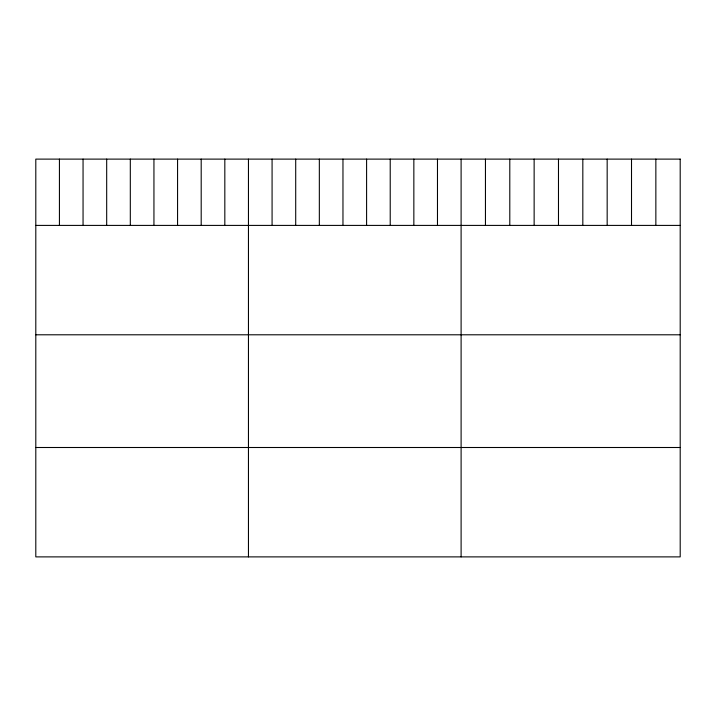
<?xml version="1.0" encoding="UTF-8"?>
<svg xmlns="http://www.w3.org/2000/svg" width="716" height="716" viewBox="0 0 716 716"><rect width="100%" height="100%" fill="white"/><g stroke="black" fill="none" stroke-linecap="round" stroke-linejoin="round"><path stroke-width="1.07" d="M35.8 225.406L680.2 225.406M35.8 334.793L680.2 334.793M35.8 447.5L680.2 447.5M655.856 159.113L655.856 225.406M631.512 159.113L631.512 225.406M607.168 159.113L607.168 225.406M582.824 159.113L582.824 225.406M558.48 159.113L558.48 225.406M534.136 159.113L534.136 225.406M509.792 159.113L509.792 225.406M485.448 159.113L485.448 225.406M461.104 159.113L461.104 556.887M437.476 159.113L437.476 225.406M413.848 159.113L413.848 225.406M390.22 159.113L390.22 225.406M366.592 159.113L366.592 225.406M342.964 159.113L342.964 225.406M319.336 159.113L319.336 225.406M295.708 159.113L295.708 225.406M272.08 159.113L272.08 225.406M248.452 159.113L248.452 556.887M224.824 159.113L224.824 225.406M201.196 159.113L201.196 225.406M177.568 159.113L177.568 225.406M153.94 159.113L153.94 225.406M130.312 159.113L130.312 225.406M106.684 159.113L106.684 225.406M83.056 159.113L83.056 225.406M59.428 159.113L59.428 225.406M680.2 159.113L35.8 159.113L35.8 556.887L680.2 556.887L680.2 159.113"/></g></svg>
